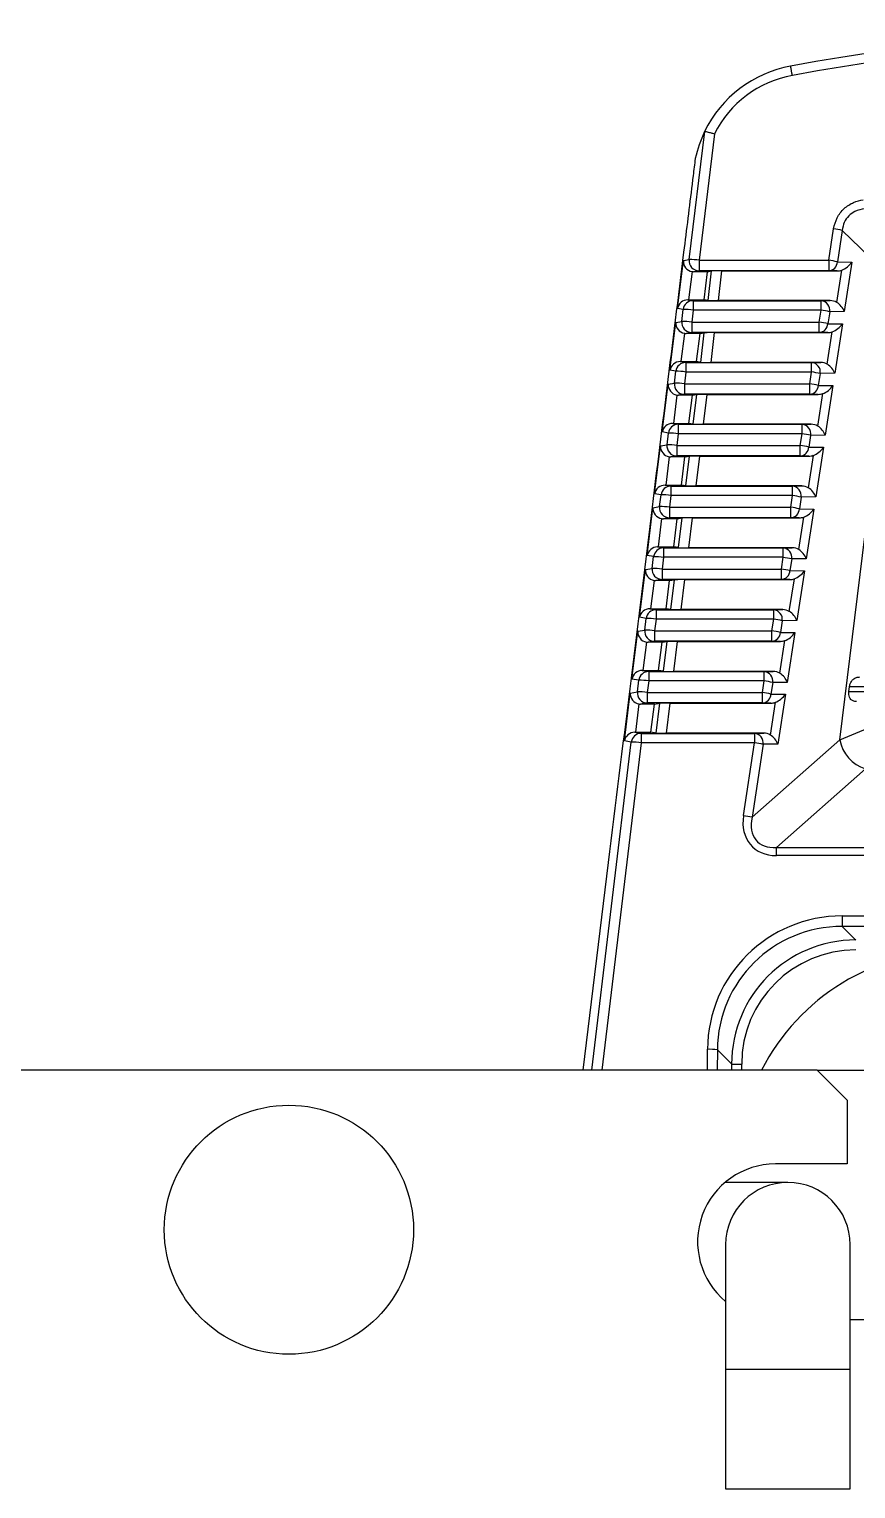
# Model space of a CAD drawing. Extents: x 8 to 113, y 0 to 87.
# Drawn here: x 47.835 to 48.665, y 40.439 to 41.904 of the extents above; entities that cross this region are included whole.
import ezdxf

# ---------------------------------------------------------------- set-up
doc = ezdxf.new("R2010")
doc.units = 0
doc.header["$MEASUREMENT"] = 0
doc.layers.add('OBJECT', color=7, linetype='CONTINUOUS')

msp = doc.modelspace()

# ---------------------------------------------------------------- linework, layer by layer
at = {"layer": 'OBJECT'}
for p, q in [((48.4976, 41.6724), (48.5131, 41.8011)), ((48.5228, 41.7987), (48.5075, 41.6717)), ((48.5131, 41.8011), (48.513, 41.801)), ((48.6376, 41.6717), (48.6424, 41.7033)), ((48.651, 41.7017), (48.6462, 41.6701)), ((48.7049, 41.6493), (48.651, 41.7017)), ((48.4858, 41.6234), (48.4917, 41.6714)), ((48.4917, 41.6714), (48.4976, 41.6724)), ((48.5075, 41.6717), (48.6376, 41.6717)), ((48.5075, 41.6717), (48.5075, 41.6612)), ((48.6376, 41.6717), (48.6376, 41.6612)), ((48.6462, 41.6701), (48.6607, 41.6699)), ((48.6607, 41.6699), (48.6531, 41.6203)), ((48.5004, 41.6604), (48.4969, 41.632)), ((48.5075, 41.6612), (48.5021, 41.6603)), ((48.516, 41.6603), (48.5021, 41.6603)), ((48.6376, 41.6612), (48.5075, 41.6612)), ((48.5125, 41.632), (48.516, 41.6603)), ((48.516, 41.6603), (48.5201, 41.661)), ((48.5166, 41.6314), (48.5201, 41.661)), ((48.5301, 41.661), (48.5265, 41.6313)), ((48.5301, 41.661), (48.646, 41.661)), ((48.646, 41.661), (48.6376, 41.6612)), ((48.6456, 41.6294), (48.6506, 41.6619)), ((48.6486, 41.1905), (48.7049, 41.6493)), ((48.4916, 41.6224), (48.4858, 41.6234)), ((48.4902, 41.6104), (48.4916, 41.6224)), ((48.4962, 41.632), (48.5015, 41.6311)), ((48.4969, 41.632), (48.5125, 41.632)), ((48.5015, 41.6217), (48.5001, 41.6097)), ((48.5015, 41.6311), (48.5015, 41.6217)), ((48.5015, 41.6311), (48.6299, 41.6311)), ((48.6299, 41.6217), (48.5015, 41.6217)), ((48.5166, 41.6314), (48.5125, 41.632)), ((48.639, 41.6313), (48.5265, 41.6313)), ((48.6281, 41.6097), (48.6299, 41.6217)), ((48.6299, 41.6311), (48.639, 41.6313)), ((48.6299, 41.6217), (48.6299, 41.6311)), ((48.4782, 41.5614), (48.4841, 41.6094)), ((48.4841, 41.6094), (48.4902, 41.6104)), ((48.5001, 41.6097), (48.5001, 41.5992)), ((48.5001, 41.6097), (48.6281, 41.6097)), ((48.6281, 41.5992), (48.6281, 41.6097)), ((48.6385, 41.6201), (48.6366, 41.6081)), ((48.6366, 41.6081), (48.6512, 41.6079)), ((48.6531, 41.6203), (48.6385, 41.6201)), ((48.6512, 41.6079), (48.6436, 41.5583)), ((48.4928, 41.5984), (48.4893, 41.57)), ((48.5001, 41.5992), (48.4945, 41.5983)), ((48.5084, 41.5983), (48.4945, 41.5983)), ((48.6281, 41.5992), (48.5001, 41.5992)), ((48.5049, 41.57), (48.5084, 41.5983)), ((48.5084, 41.5983), (48.5127, 41.599)), ((48.5091, 41.5693), (48.5127, 41.599)), ((48.5227, 41.5991), (48.5191, 41.5693)), ((48.5227, 41.5991), (48.6365, 41.5991)), ((48.6365, 41.5991), (48.6281, 41.5992)), ((48.6361, 41.5674), (48.6411, 41.5999)), ((48.4886, 41.57), (48.4941, 41.5691)), ((48.4893, 41.57), (48.5049, 41.57)), ((48.4941, 41.5691), (48.4941, 41.5596)), ((48.4941, 41.5691), (48.6204, 41.5691)), ((48.5091, 41.5693), (48.5049, 41.57)), ((48.6295, 41.5693), (48.5191, 41.5693)), ((48.6204, 41.5691), (48.6295, 41.5693)), ((48.6204, 41.5596), (48.6204, 41.5691)), ((48.4705, 41.4994), (48.4764, 41.5474)), ((48.4764, 41.5474), (48.4827, 41.5484)), ((48.4842, 41.5603), (48.4782, 41.5614)), ((48.4827, 41.5484), (48.4842, 41.5603)), ((48.4941, 41.5596), (48.4927, 41.5478)), ((48.4927, 41.5478), (48.4927, 41.5372)), ((48.4927, 41.5478), (48.6185, 41.5478)), ((48.6204, 41.5596), (48.4941, 41.5596)), ((48.6185, 41.5478), (48.6204, 41.5596)), ((48.6185, 41.5372), (48.6185, 41.5478)), ((48.629, 41.5581), (48.6271, 41.5462)), ((48.6436, 41.5583), (48.629, 41.5581)), ((48.4852, 41.5364), (48.4817, 41.508)), ((48.4927, 41.5372), (48.4869, 41.5363)), ((48.5008, 41.5363), (48.4869, 41.5363)), ((48.6185, 41.5372), (48.4927, 41.5372)), ((48.4973, 41.508), (48.5008, 41.5363)), ((48.5008, 41.5363), (48.5052, 41.537)), ((48.5017, 41.5073), (48.5052, 41.537)), ((48.5152, 41.5371), (48.5117, 41.5072)), ((48.5152, 41.5371), (48.627, 41.5371)), ((48.627, 41.5371), (48.6185, 41.5372)), ((48.6266, 41.5054), (48.6316, 41.5379)), ((48.6271, 41.5462), (48.6417, 41.546)), ((48.6417, 41.546), (48.634, 41.4963)), ((48.481, 41.508), (48.4866, 41.5071)), ((48.4817, 41.508), (48.4973, 41.508)), ((48.4866, 41.5071), (48.4866, 41.4976)), ((48.4866, 41.5071), (48.6108, 41.5071)), ((48.5017, 41.5073), (48.4973, 41.508)), ((48.62, 41.5072), (48.5117, 41.5072)), ((48.6108, 41.5071), (48.62, 41.5072)), ((48.6108, 41.4976), (48.6108, 41.5071)), ((48.4767, 41.4983), (48.4705, 41.4994)), ((48.4753, 41.4865), (48.4767, 41.4983)), ((48.4866, 41.4976), (48.4852, 41.4858)), ((48.6108, 41.4976), (48.4866, 41.4976)), ((48.609, 41.4858), (48.6108, 41.4976)), ((48.6194, 41.496), (48.6176, 41.4842)), ((48.634, 41.4963), (48.6194, 41.496)), ((48.4629, 41.4374), (48.4688, 41.4854)), ((48.4688, 41.4854), (48.4753, 41.4865)), ((48.4775, 41.4744), (48.4741, 41.446)), ((48.4852, 41.4753), (48.4793, 41.4743)), ((48.4931, 41.4743), (48.4793, 41.4743)), ((48.4852, 41.4858), (48.4852, 41.4753)), ((48.4852, 41.4858), (48.609, 41.4858)), ((48.609, 41.4753), (48.4852, 41.4753)), ((48.4897, 41.446), (48.4931, 41.4743)), ((48.4931, 41.4743), (48.4978, 41.4751)), ((48.4942, 41.4453), (48.4978, 41.4751)), ((48.5078, 41.4751), (48.5042, 41.4452)), ((48.5078, 41.4751), (48.6175, 41.4751)), ((48.609, 41.4753), (48.609, 41.4858)), ((48.6175, 41.4751), (48.609, 41.4753)), ((48.6171, 41.4433), (48.6221, 41.4759)), ((48.6176, 41.4842), (48.6322, 41.484)), ((48.6322, 41.484), (48.6245, 41.4342)), ((48.4733, 41.446), (48.4792, 41.4451)), ((48.4741, 41.446), (48.4897, 41.446)), ((48.4792, 41.4451), (48.4792, 41.4356)), ((48.4792, 41.4451), (48.6013, 41.4451)), ((48.4942, 41.4453), (48.4897, 41.446)), ((48.6104, 41.4452), (48.5042, 41.4452)), ((48.6013, 41.4451), (48.6104, 41.4452)), ((48.6013, 41.4356), (48.6013, 41.4451)), ((48.4693, 41.4363), (48.4629, 41.4374)), ((48.4679, 41.4245), (48.4693, 41.4363)), ((48.4792, 41.4356), (48.4778, 41.4238)), ((48.6013, 41.4356), (48.4792, 41.4356)), ((48.5995, 41.4238), (48.6013, 41.4356)), ((48.6099, 41.434), (48.6081, 41.4222)), ((48.6245, 41.4342), (48.6099, 41.434)), ((48.4553, 41.3754), (48.4612, 41.4234)), ((48.4612, 41.4234), (48.4679, 41.4245)), ((48.4778, 41.4238), (48.4778, 41.4133)), ((48.4778, 41.4238), (48.5995, 41.4238)), ((48.5995, 41.4133), (48.5995, 41.4238)), ((48.6081, 41.4222), (48.6226, 41.422)), ((48.6226, 41.422), (48.615, 41.3722)), ((48.4699, 41.4124), (48.4664, 41.384)), ((48.4778, 41.4133), (48.4717, 41.4123)), ((48.4855, 41.4123), (48.4717, 41.4123)), ((48.5995, 41.4133), (48.4778, 41.4133)), ((48.4821, 41.384), (48.4855, 41.4123)), ((48.4855, 41.4123), (48.4904, 41.4131)), ((48.4868, 41.3833), (48.4904, 41.4131)), ((48.5004, 41.4132), (48.4968, 41.3832)), ((48.5004, 41.4132), (48.608, 41.4132)), ((48.608, 41.4132), (48.5995, 41.4133)), ((48.6076, 41.3813), (48.6126, 41.414)), ((48.4618, 41.3743), (48.4553, 41.3754)), ((48.4604, 41.3625), (48.4618, 41.3743)), ((48.4657, 41.384), (48.4717, 41.383)), ((48.4664, 41.384), (48.4821, 41.384)), ((48.4717, 41.3736), (48.4703, 41.3618)), ((48.4717, 41.383), (48.4717, 41.3736)), ((48.4717, 41.383), (48.5918, 41.383)), ((48.5918, 41.3736), (48.4717, 41.3736)), ((48.4868, 41.3833), (48.4821, 41.384)), ((48.6009, 41.3832), (48.4968, 41.3832)), ((48.59, 41.3618), (48.5918, 41.3736)), ((48.5918, 41.383), (48.6009, 41.3832)), ((48.5918, 41.3736), (48.5918, 41.383)), ((48.6004, 41.372), (48.5986, 41.3603)), ((48.615, 41.3722), (48.6004, 41.372)), ((48.4477, 41.3134), (48.4536, 41.3614)), ((48.4536, 41.3614), (48.4604, 41.3625)), ((48.4703, 41.3618), (48.4703, 41.3513)), ((48.4703, 41.3618), (48.59, 41.3618)), ((48.59, 41.3513), (48.59, 41.3618)), ((48.5986, 41.3603), (48.6131, 41.36)), ((48.6131, 41.36), (48.6055, 41.3102)), ((48.4623, 41.3504), (48.4588, 41.322)), ((48.4703, 41.3513), (48.464, 41.3503)), ((48.4779, 41.3503), (48.464, 41.3503)), ((48.59, 41.3513), (48.4703, 41.3513)), ((48.4745, 41.322), (48.4779, 41.3503)), ((48.4779, 41.3503), (48.4829, 41.3511)), ((48.4793, 41.3212), (48.4829, 41.3511)), ((48.4929, 41.3512), (48.4893, 41.3211)), ((48.4929, 41.3512), (48.5985, 41.3512)), ((48.5985, 41.3512), (48.59, 41.3513)), ((48.598, 41.3193), (48.6031, 41.352)), ((48.4544, 41.3122), (48.4477, 41.3134)), ((48.4581, 41.322), (48.4643, 41.321)), ((48.4588, 41.322), (48.4745, 41.322)), ((48.4643, 41.321), (48.4643, 41.3115)), ((48.4643, 41.321), (48.5823, 41.321)), ((48.4793, 41.3212), (48.4745, 41.322)), ((48.5914, 41.3211), (48.4893, 41.3211)), ((48.5823, 41.321), (48.5914, 41.3211)), ((48.5823, 41.3115), (48.5823, 41.321)), ((48.4401, 41.2514), (48.446, 41.2994)), ((48.446, 41.2994), (48.453, 41.3006)), ((48.453, 41.3006), (48.4544, 41.3122)), ((48.4643, 41.3115), (48.4629, 41.2999)), ((48.4629, 41.2999), (48.4629, 41.2893)), ((48.4629, 41.2999), (48.5805, 41.2999)), ((48.5823, 41.3115), (48.4643, 41.3115)), ((48.5805, 41.2999), (48.5823, 41.3115)), ((48.5805, 41.2893), (48.5805, 41.2999)), ((48.5909, 41.3099), (48.5891, 41.2983)), ((48.6055, 41.3102), (48.5909, 41.3099)), ((48.4547, 41.2884), (48.4512, 41.26)), ((48.4629, 41.2893), (48.4564, 41.2883)), ((48.4703, 41.2883), (48.4564, 41.2883)), ((48.5805, 41.2893), (48.4629, 41.2893)), ((48.4668, 41.26), (48.4703, 41.2883)), ((48.4703, 41.2883), (48.4755, 41.2891)), ((48.4719, 41.2592), (48.4755, 41.2891)), ((48.4855, 41.2892), (48.4819, 41.2591)), ((48.4855, 41.2892), (48.589, 41.2892)), ((48.589, 41.2892), (48.5805, 41.2893)), ((48.5885, 41.2573), (48.5935, 41.29)), ((48.5891, 41.2983), (48.6036, 41.2981)), ((48.6036, 41.2981), (48.5959, 41.2481)), ((48.4505, 41.26), (48.4569, 41.259)), ((48.4512, 41.26), (48.4668, 41.26)), ((48.4569, 41.259), (48.4569, 41.2495)), ((48.4569, 41.259), (48.5728, 41.259)), ((48.4719, 41.2592), (48.4668, 41.26)), ((48.5819, 41.2591), (48.4819, 41.2591)), ((48.5728, 41.259), (48.5819, 41.2591)), ((48.5728, 41.2495), (48.5728, 41.259)), ((48.4469, 41.2502), (48.4401, 41.2514)), ((48.4456, 41.2386), (48.4469, 41.2502)), ((48.4569, 41.2495), (48.4555, 41.2379)), ((48.5728, 41.2495), (48.4569, 41.2495)), ((48.571, 41.2379), (48.5728, 41.2495)), ((48.5814, 41.2479), (48.5796, 41.2363)), ((48.5959, 41.2481), (48.5814, 41.2479)), ((48.6577, 41.2388), (48.6583, 41.2435)), ((49.3536, 41.2435), (48.6583, 41.2435)), ((48.4325, 41.1894), (48.4384, 41.2374)), ((48.4384, 41.2374), (48.4456, 41.2386)), ((48.4471, 41.2264), (48.4436, 41.198)), ((48.4555, 41.2274), (48.4488, 41.2263)), ((48.4627, 41.2263), (48.4488, 41.2263)), ((48.4555, 41.2379), (48.4555, 41.2274)), ((48.4555, 41.2379), (48.571, 41.2379)), ((48.571, 41.2274), (48.4555, 41.2274)), ((48.4592, 41.198), (48.4627, 41.2263)), ((48.4627, 41.2263), (48.4681, 41.2272)), ((48.4645, 41.1972), (48.4681, 41.2272)), ((48.4781, 41.2272), (48.4744, 41.1971)), ((48.4781, 41.2272), (48.5794, 41.2272)), ((48.571, 41.2274), (48.571, 41.2379)), ((48.5794, 41.2272), (48.571, 41.2274)), ((48.579, 41.1952), (48.584, 41.2281)), ((48.5796, 41.2363), (48.5941, 41.2361)), ((48.5941, 41.2361), (48.5864, 41.1861)), ((48.6577, 41.2388), (49.3542, 41.2388)), ((48.6486, 41.1905), (48.7037, 41.2133)), ((48.4429, 41.198), (48.4494, 41.1969)), ((48.4436, 41.198), (48.4592, 41.198)), ((48.4494, 41.1969), (48.5632, 41.1969)), ((48.4494, 41.1969), (48.4494, 41.1875)), ((48.4645, 41.1972), (48.4592, 41.198)), ((48.5724, 41.1971), (48.4744, 41.1971)), ((48.5632, 41.1969), (48.5724, 41.1971)), ((48.5632, 41.1969), (48.5632, 41.1875)), ((48.4, 40.8587), (48.4395, 41.1882)), ((48.4494, 41.1875), (48.41, 40.8587)), ((48.4395, 41.1882), (48.4325, 41.1894)), ((48.5632, 41.1875), (48.4494, 41.1875)), ((48.552, 41.1143), (48.5632, 41.1875)), ((48.5606, 41.1127), (48.6486, 41.1905)), ((48.5718, 41.1859), (48.5606, 41.1127)), ((48.5864, 41.1861), (48.5718, 41.1859)), ((48.6743, 41.1614), (48.585, 41.0823)), ((48.585, 41.0742), (48.585, 41.0823)), ((48.585, 41.0823), (49.4269, 41.0823)), ((48.4164, 41.0673), (48.3908, 40.8587)), ((49.4269, 41.0742), (48.585, 41.0742)), ((48.651, 41.0137), (49.361, 41.0137)), ((48.651, 41.0137), (48.651, 41.0032)), ((49.361, 41.0032), (48.651, 41.0032)), ((48.651, 41.0032), (48.6647, 40.9895)), ((48.5158, 40.8587), (48.5159, 40.8798)), ((48.5258, 40.8793), (48.5257, 40.8587)), ((48.5402, 40.8649), (48.5258, 40.8793)), ((48.5402, 40.8587), (48.5402, 40.8649)), ((48.5402, 40.8649), (48.5501, 40.8649)), ((48.5501, 40.8649), (48.5501, 40.8587)), ((48.626, 40.8587), (47.405, 40.8587)), ((48.626, 40.8587), (49.736, 40.8587)), ((48.656, 40.8287), (48.626, 40.8587)), ((48.656, 40.8287), (48.656, 40.7647)), ((48.656, 40.7647), (48.584, 40.7647)), ((48.5966, 40.7462), (48.5335, 40.7462)), ((48.5341, 40.6837), (48.5341, 40.5587)), ((48.6591, 40.5587), (48.6591, 40.6837)), ((48.6591, 40.6087), (49.4091, 40.6087)), ((48.5341, 40.5587), (48.5341, 40.4387)), ((48.5341, 40.5587), (48.5966, 40.5587)), ((48.5966, 40.5587), (48.6591, 40.5587)), ((48.6591, 40.4387), (48.6591, 40.5587)), ((48.5341, 40.4387), (48.5966, 40.4387)), ((48.5966, 40.4387), (48.6591, 40.4387))]:
    msp.add_line(p, q, dxfattribs=at)
msp.add_circle((48.096, 40.6987), 0.125, dxfattribs=at)
for centre, radius, start, end in [((49.006, 39.6537), 2.25, 79.5863, 100.4137), ((49.006, 39.6542), 2.24, 79.5863, 100.4137), ((48.621, 41.7486), 0.12, 100.4137, 154.0782), ((48.621, 41.7491), 0.11, 100.4137, 153.2137), ((48.3608, 41.8155), 0.2439, 9.8759, 12.1037), ((48.621, 41.7486), 0.12, 154.0782, 167.8929), ((48.6262, 41.591), 0.1135, 77.3608, 81.7736), ((48.5075, 41.6712), 0.01, 173.0102, 269.922), ((48.4989, 41.6187), 0.0537, 80.712, 91.3268), ((48.6213, 41.5594), 0.1135, 77.3604, 81.774), ((48.6369, 41.6704), 0.00928, 274.1928, 358.0838), ((48.5015, 41.6212), 0.01, 90.0623, 173.0242), ((48.4929, 41.5687), 0.0537, 80.7125, 91.3259), ((48.629, 41.6216), 0.0096, 351.0466, 84.6861), ((48.6136, 41.5094), 0.1135, 77.3604, 81.7739), ((48.5001, 41.6092), 0.01, 173.0099, 269.9223), ((48.4914, 41.5567), 0.0537, 80.7132, 91.3256), ((48.6118, 41.4974), 0.1135, 77.3602, 81.7736), ((48.6274, 41.6085), 0.00928, 274.1926, 358.0838), ((48.4941, 41.5591), 0.01, 90.0617, 173.0248), ((48.6195, 41.5596), 0.0096, 351.0465, 84.6864), ((48.484, 41.4947), 0.0537, 80.7127, 91.3259), ((48.4927, 41.5472), 0.01, 173.01, 269.9223), ((48.4854, 41.5066), 0.0537, 80.7121, 91.3267), ((48.6023, 41.4354), 0.1135, 77.3605, 81.7738), ((48.6041, 41.4473), 0.1135, 77.3609, 81.7734), ((48.6179, 41.5465), 0.00928, 274.1927, 358.0838), ((48.4866, 41.4971), 0.01, 90.0621, 173.0242), ((48.61, 41.4975), 0.0096, 351.0466, 84.6862), ((48.478, 41.4446), 0.0537, 80.7127, 91.3262), ((48.5946, 41.3853), 0.1135, 77.3606, 81.7737), ((48.4852, 41.4853), 0.01, 173.01, 269.9223), ((48.4765, 41.4328), 0.0537, 80.7127, 91.3261), ((48.5928, 41.3735), 0.1135, 77.3605, 81.7737), ((48.6083, 41.4845), 0.00928, 274.1927, 358.0838), ((48.4792, 41.4351), 0.01, 90.0619, 173.0244), ((48.6004, 41.4355), 0.0096, 351.0467, 84.6861), ((48.4705, 41.3826), 0.0537, 80.713, 91.3258), ((48.5851, 41.3232), 0.1135, 77.3607, 81.7734), ((48.4778, 41.4233), 0.01, 173.01, 269.9223), ((48.4691, 41.3708), 0.0537, 80.7125, 91.3263), ((48.5833, 41.3115), 0.1135, 77.3606, 81.7737), ((48.5988, 41.4225), 0.00928, 274.1925, 358.084), ((48.4718, 41.373), 0.01, 90.0619, 173.0244), ((48.4631, 41.3205), 0.0537, 80.7129, 91.326), ((48.5909, 41.3735), 0.0096, 351.0466, 84.6862), ((48.5756, 41.2612), 0.1135, 77.3606, 81.7737), ((48.4704, 41.3613), 0.01, 173.0102, 269.9223), ((48.4617, 41.3088), 0.0537, 80.7127, 91.326), ((48.5738, 41.2495), 0.1135, 77.3604, 81.7738), ((48.5893, 41.3606), 0.00928, 274.1927, 358.0838), ((48.4643, 41.311), 0.01, 90.0619, 173.0244), ((48.5814, 41.3114), 0.0096, 351.0467, 84.6861), ((48.4629, 41.2993), 0.01, 173.0102, 269.9223), ((48.4542, 41.2469), 0.0537, 80.7128, 91.326), ((48.4556, 41.2585), 0.0537, 80.7129, 91.3259), ((48.5642, 41.1875), 0.1135, 77.3604, 81.7737), ((48.566, 41.1992), 0.1135, 77.3607, 81.7735), ((48.5798, 41.2986), 0.00928, 274.1929, 358.0839), ((48.4569, 41.249), 0.01, 90.0619, 173.0244), ((48.5719, 41.2494), 0.0096, 351.0466, 84.6862), ((48.4482, 41.1965), 0.0537, 80.7128, 91.326), ((48.5565, 41.1372), 0.1135, 77.3605, 81.7737), ((48.4555, 41.2374), 0.01, 173.0102, 269.9223), ((48.4468, 41.1849), 0.0537, 80.7128, 91.326), ((48.5547, 41.1256), 0.1135, 77.3605, 81.7737), ((48.5703, 41.2366), 0.00928, 274.1927, 358.0838), ((48.4494, 41.187), 0.01, 90.0618, 173.0244), ((48.5623, 41.1874), 0.0096, 351.0463, 84.6863), ((48.4407, 41.1345), 0.0537, 80.7128, 91.326), ((48.547, 41.0751), 0.1135, 77.3604, 81.7737), ((48.6854, 41.1971), 0.0374, 190.184, 252.8161), ((48.5358, 41.0019), 0.1135, 77.3605, 81.7737), ((48.766, 40.7587), 0.22, 90, 152.9643), ((48.5178, 40.822), 0.0578, 82.0203, 91.9199), ((48.584, 40.6867), 0.078, 90, 230.2548), ((48.5966, 40.6837), 0.0625, 90, 180), ((48.5966, 40.6837), 0.0625, 0, 90)]:
    msp.add_arc(centre, radius, start, end, dxfattribs=at)
for centre, major_axis, ratio, start_param, end_param in [((48.5016, 41.6702), (0.00734, -0.00707), 0.946913, 3.811986, 5.330422), ((48.6521, 41.671), (0.00979, 0.00828), 0.557988, 4.134811, 5.189222), ((48.5021, 41.6703), (-0.00989, -0.0016), 0.998514, 1.236067, 1.409966), ((48.5302, 41.661), (0.0101, 0), 0.008673, 1.576038, 3.088121), ((48.6463, 41.671), (0.0115, 0.0009), 0.862782, 4.62558, 5.031841), ((48.4957, 41.6221), (0.00821, 0.00613), 0.948914, 0.904125, 2.352461), ((48.4969, 41.6321), (0.0101, 0), 0.008662, 4.641225, 4.711325), ((48.5266, 41.6314), (0.0101, 0), 0.00868, 3.192982, 4.705065), ((48.6386, 41.6213), (0.0115, 0.0012), 0.861198, 0.832372, 1.450105), ((48.6445, 41.6214), (-0.00769, 0.00883), 0.591833, 4.129844, 5.184255), ((48.494, 41.6082), (0.00734, -0.00707), 0.946913, 3.811986, 5.330422), ((48.6426, 41.609), (0.00979, 0.00828), 0.557988, 4.134811, 5.189222), ((48.4945, 41.6083), (-0.00989, -0.0016), 0.998514, 1.236067, 1.409966), ((48.5227, 41.599), (0.0101, 0), 0.008673, 1.576038, 3.088121), ((48.6368, 41.6091), (0.0115, 0.0009), 0.862782, 4.62558, 5.031841), ((48.4881, 41.5601), (0.00821, 0.00613), 0.948914, 0.904125, 2.352461), ((48.4893, 41.5701), (0.0101, 0), 0.008662, 4.641225, 4.711325), ((48.5192, 41.5693), (0.0101, 0), 0.00868, 3.192982, 4.705065), ((48.6291, 41.5593), (0.0115, 0.0012), 0.861198, 0.832372, 1.450105), ((48.635, 41.5593), (-0.00769, 0.00883), 0.591833, 4.129844, 5.184255), ((48.4864, 41.5462), (0.00734, -0.00707), 0.946913, 3.811986, 5.330422), ((48.4869, 41.5463), (-0.00989, -0.0016), 0.998514, 1.236067, 1.409966), ((48.5153, 41.537), (0.0101, 0), 0.008673, 1.576038, 3.088121), ((48.6273, 41.5471), (0.0115, 0.0009), 0.862782, 4.62558, 5.031841), ((48.6331, 41.547), (0.00979, 0.00828), 0.557988, 4.134811, 5.189222), ((48.4804, 41.4981), (0.00821, 0.00613), 0.948914, 0.904125, 2.352461), ((48.4817, 41.5081), (0.0101, 0), 0.008662, 4.641225, 4.711325), ((48.5117, 41.5073), (0.0101, 0), 0.00868, 3.192982, 4.705065), ((48.6196, 41.4972), (0.0115, 0.0012), 0.861198, 0.832372, 1.450105), ((48.6254, 41.4973), (-0.00769, 0.00883), 0.591833, 4.129844, 5.184255), ((48.4787, 41.4842), (0.00734, -0.00707), 0.946913, 3.811986, 5.330422), ((48.4793, 41.4843), (-0.00989, -0.0016), 0.998514, 1.236067, 1.409966), ((48.5079, 41.475), (0.0101, 0), 0.008673, 1.576038, 3.088121), ((48.6177, 41.4851), (0.0115, 0.0009), 0.862782, 4.62558, 5.031841), ((48.6236, 41.485), (0.00979, 0.00828), 0.557988, 4.134811, 5.189222), ((48.4728, 41.4361), (0.00821, 0.00613), 0.948914, 0.904125, 2.352461), ((48.4741, 41.4461), (0.0101, 0), 0.008662, 4.641225, 4.711325), ((48.5043, 41.4453), (0.0101, 0), 0.00868, 3.192982, 4.705065), ((48.6101, 41.4352), (0.0115, 0.0012), 0.861198, 0.832372, 1.450105), ((48.6159, 41.4353), (-0.00769, 0.00883), 0.591833, 4.129844, 5.184255), ((48.4711, 41.4222), (0.00734, -0.00707), 0.946913, 3.811986, 5.330422), ((48.614, 41.4231), (0.00979, 0.00828), 0.557988, 4.134811, 5.189222), ((48.4717, 41.4223), (-0.00989, -0.0016), 0.998514, 1.236067, 1.409966), ((48.5004, 41.4131), (0.0101, 0), 0.008673, 1.576038, 3.088121), ((48.6082, 41.4232), (0.0115, 0.0009), 0.862782, 4.62558, 5.031841), ((48.4652, 41.3741), (0.00821, 0.00613), 0.948914, 0.904125, 2.352461), ((48.4665, 41.3841), (0.0101, 0), 0.008662, 4.641225, 4.711325), ((48.4968, 41.3833), (0.0101, 0), 0.00868, 3.192982, 4.705065), ((48.6006, 41.3732), (0.0115, 0.0012), 0.861198, 0.832372, 1.450105), ((48.6064, 41.3733), (-0.00769, 0.00883), 0.591833, 4.129844, 5.184255), ((48.4635, 41.3602), (0.00734, -0.00707), 0.946913, 3.811986, 5.330422), ((48.6045, 41.3611), (0.00979, 0.00828), 0.557988, 4.134811, 5.189222), ((48.4641, 41.3603), (-0.00989, -0.0016), 0.998514, 1.236067, 1.409966), ((48.493, 41.3511), (0.0101, 0), 0.008673, 1.576038, 3.088121), ((48.5987, 41.3612), (0.0115, 0.0009), 0.862782, 4.62558, 5.031841), ((48.4576, 41.3121), (0.00821, 0.00613), 0.948914, 0.904125, 2.352461), ((48.4588, 41.3221), (0.0101, 0), 0.008662, 4.641225, 4.711325), ((48.4894, 41.3212), (0.0101, 0), 0.00868, 3.192982, 4.705065), ((48.591, 41.3111), (0.0115, 0.0012), 0.861198, 0.832372, 1.450105), ((48.5969, 41.3112), (-0.00769, 0.00883), 0.591833, 4.129844, 5.184255), ((48.4559, 41.2982), (0.00734, -0.00707), 0.946913, 3.811986, 5.330422), ((48.4564, 41.2983), (-0.00989, -0.0016), 0.998514, 1.236067, 1.409966), ((48.4855, 41.2891), (0.0101, 0), 0.008673, 1.576038, 3.088121), ((48.5892, 41.2992), (0.0115, 0.0009), 0.862782, 4.62558, 5.031841), ((48.595, 41.2991), (0.00979, 0.00828), 0.557988, 4.134811, 5.189222), ((48.45, 41.2501), (0.00821, 0.00613), 0.948914, 0.904125, 2.352461), ((48.4512, 41.2601), (0.0101, 0), 0.008662, 4.641225, 4.711325), ((48.482, 41.2592), (0.0101, 0), 0.00868, 3.192982, 4.705065), ((48.5815, 41.2491), (0.0115, 0.0012), 0.861198, 0.832372, 1.450105), ((48.5874, 41.2492), (-0.00769, 0.00883), 0.591833, 4.129844, 5.184255), ((48.4483, 41.2362), (0.00734, -0.00707), 0.946913, 3.811986, 5.330422), ((48.4488, 41.2363), (-0.00989, -0.0016), 0.998514, 1.236067, 1.409966), ((48.4781, 41.2272), (0.0101, 0), 0.008673, 1.576038, 3.088121), ((48.5797, 41.2372), (0.0115, 0.0009), 0.862782, 4.62558, 5.031841), ((48.5855, 41.2372), (0.00979, 0.00828), 0.557988, 4.134811, 5.189222), ((48.4424, 41.1881), (0.00821, 0.00613), 0.948914, 0.904125, 2.352461), ((48.4436, 41.1981), (0.0101, 0), 0.008662, 4.641225, 4.711325), ((48.4745, 41.1972), (0.0101, 0), 0.00868, 3.192982, 4.705065), ((48.572, 41.1871), (0.0115, 0.0012), 0.861198, 0.832372, 1.450105), ((48.5778, 41.1872), (-0.00769, 0.00883), 0.591833, 4.129844, 5.184255), ((48.5997, 41.1218), (0.0395, 0.0379), 0.729911, 2.380192, 3.791718), ((48.5997, 41.1213), (0.0343, 0.0324), 0.634863, 2.385346, 3.796872), ((48.6514, 40.8788), (0.1299, -0.0387), 0.994537, 1.861849, 3.425049), ((48.6514, 40.8783), (0.1188, -0.0407), 0.993756, 1.902233, 3.465433), ((48.6656, 40.8641), (0.089, -0.089), 0.993631, 2.359993, 3.923193), ((48.6656, 40.8641), (-0.0819, 0.0819), 0.992433, 5.501585, 7.064785)]:
    msp.add_ellipse(centre, major_axis=major_axis, ratio=ratio, start_param=start_param, end_param=end_param, dxfattribs=at)
for points, knots in [([(48.5131, 41.8011), (48.5132, 41.8011), (48.5136, 41.8011), (48.5154, 41.8007), (48.5179, 41.8001), (48.5205, 41.7994), (48.5221, 41.7989), (48.5227, 41.7987), (48.5228, 41.7987)], [0, 0, 0, 0, 0.219279, 0.438508, 0.659239, 0.882987, 0.985831, 1, 1, 1, 1]), ([(48.5036, 41.7738), (48.5029, 41.7681), (48.4994, 41.7396), (48.4846, 41.6202), (48.4562, 41.3905), (48.4307, 41.1834), (48.4164, 41.0673)], [0, 0, 0, 0, 0.024148, 0.120739, 0.507103, 1, 1, 1, 1]), ([(48.6424, 41.7033), (48.6434, 41.7071), (48.6452, 41.7147), (48.6526, 41.724), (48.6619, 41.7302), (48.6689, 41.7318), (48.6721, 41.7325)], [0, 0, 0, 0, 0.261879, 0.524406, 0.776419, 1, 1, 1, 1]), ([(48.6735, 41.7234), (48.6702, 41.7228), (48.6643, 41.7217), (48.6573, 41.7165), (48.6526, 41.7098), (48.6515, 41.7045), (48.651, 41.7017)], [0, 0, 0, 0, 0.295336, 0.524716, 0.75446, 1, 1, 1, 1]), ([(48.6583, 41.2435), (48.6585, 41.2446), (48.6589, 41.2466), (48.6602, 41.2492), (48.6623, 41.2516), (48.6651, 41.2532), (48.6675, 41.2534), (48.6686, 41.2535)], [0, 0, 0, 0, 0.161023, 0.321392, 0.497909, 0.763005, 1, 1, 1, 1]), ([(48.6655, 41.2288), (48.6643, 41.2289), (48.6621, 41.2291), (48.6597, 41.2308), (48.6583, 41.233), (48.6576, 41.2358), (48.6577, 41.2378), (48.6577, 41.2388)], [0, 0, 0, 0, 0.278297, 0.490793, 0.665971, 0.842114, 1, 1, 1, 1])]:
    msp.add_open_spline(points, degree=3, knots=knots, dxfattribs=at)

doc.saveas('drawing.dxf')
